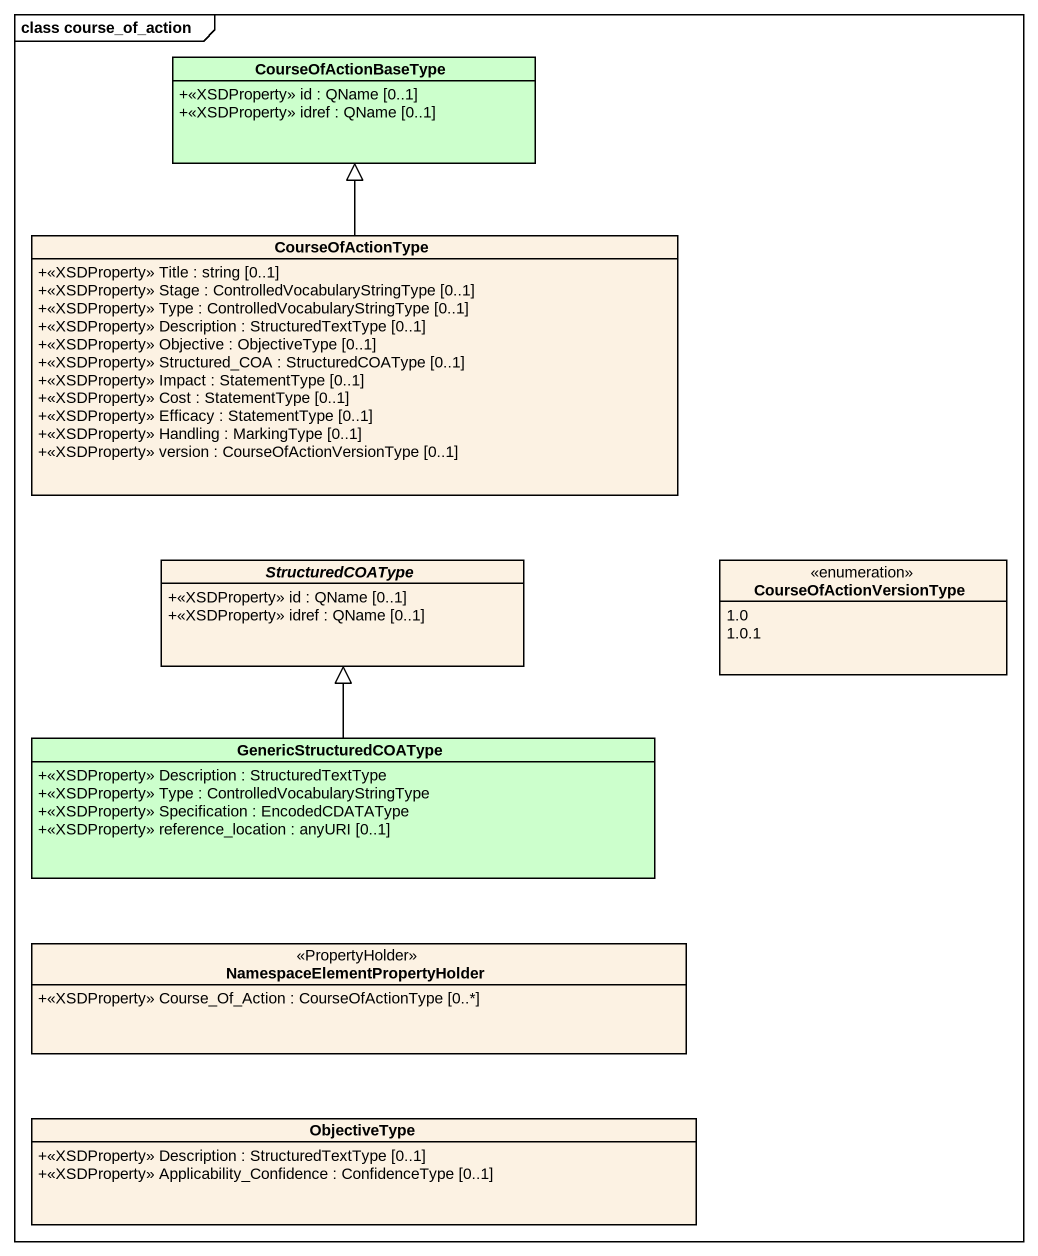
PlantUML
@startuml
mainframe class course_of_action
hide circle
hide empty members
skinparam classAttributeIconSize 0
class CourseOfActionBaseType #CCFFCC {
  +<<XSDProperty>> id : QName [0..1]
  +<<XSDProperty>> idref : QName [0..1]
}
class CourseOfActionType {
  +<<XSDProperty>> Title : string [0..1]
  +<<XSDProperty>> Stage : ControlledVocabularyStringType [0..1]
  +<<XSDProperty>> Type : ControlledVocabularyStringType [0..1]
  +<<XSDProperty>> Description : StructuredTextType [0..1]
  +<<XSDProperty>> Objective : ObjectiveType [0..1]
  +<<XSDProperty>> Structured_COA : StructuredCOAType [0..1]
  +<<XSDProperty>> Impact : StatementType [0..1]
  +<<XSDProperty>> Cost : StatementType [0..1]
  +<<XSDProperty>> Efficacy : StatementType [0..1]
  +<<XSDProperty>> Handling : MarkingType [0..1]
  +<<XSDProperty>> version : CourseOfActionVersionType [0..1]
}
abstract class StructuredCOAType {
  +<<XSDProperty>> id : QName [0..1]
  +<<XSDProperty>> idref : QName [0..1]
}
enum CourseOfActionVersionType {
  1.0
  1.0.1
}
class GenericStructuredCOAType #CCFFCC {
  +<<XSDProperty>> Description : StructuredTextType
  +<<XSDProperty>> Type : ControlledVocabularyStringType
  +<<XSDProperty>> Specification : EncodedCDATAType
  +<<XSDProperty>> reference_location : anyURI [0..1]
}
class "NamespaceElementPropertyHolder" as NamespaceElementPropertyHold <<PropertyHolder>> {
  +<<XSDProperty>> Course_Of_Action : CourseOfActionType [0..*]
}
class ObjectiveType {
  +<<XSDProperty>> Description : StructuredTextType [0..1]
  +<<XSDProperty>> Applicability_Confidence : ConfidenceType [0..1]
}
CourseOfActionType -up-|> CourseOfActionBaseType
GenericStructuredCOAType -up-|> StructuredCOAType
@enduml
